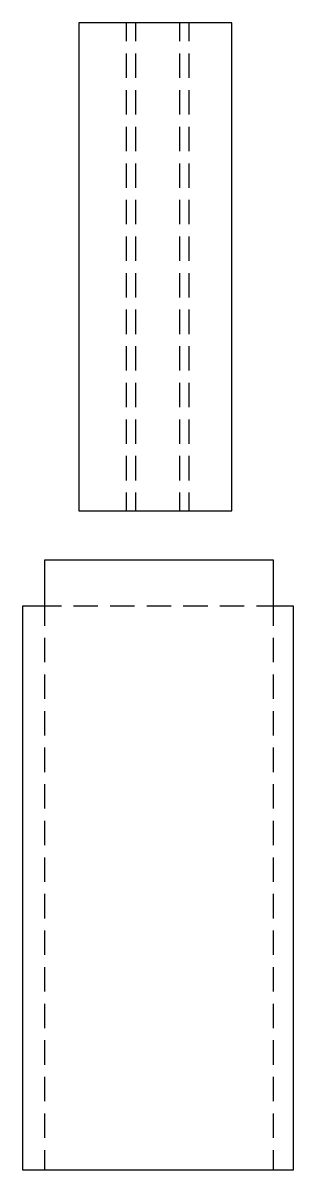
# Model space of a CAD drawing. Header units: millimetres. Extents: x -487 to 1870, y -1112 to 337.
# Drawn here: x 409 to 479.3, y -306.6 to -7.9 of the extents above; entities that cross this region are included whole.
import ezdxf

# ---------------------------------------------------------------- set-up
doc = ezdxf.new("R2010")
doc.units = ezdxf.units.MM
doc.header["$MEASUREMENT"] = 0
doc.layers.add('Layer 1', color=7, linetype='Continuous')

msp = doc.modelspace()

# ---------------------------------------------------------------- linework, layer by layer
at = {"layer": 'Layer 1', "lineweight": 30}
for points, knots in [([(463.4233, -7.9125), (463.4233, -7.9125), (463.4233, -134.976), (463.4233, -134.976), (463.4233, -134.976), (423.5664, -134.976), (423.5664, -134.976), (423.5664, -134.976), (423.5664, -7.9125), (423.5664, -7.9125), (423.5664, -7.9125), (463.4233, -7.9125), (463.4233, -7.9125)], [0, 0, 0, 0, 0.25, 0.25, 0.25, 0.5, 0.5, 0.5, 0.75, 0.75, 0.75, 1, 1, 1, 1]), ([(474.1152, -159.6536), (474.1152, -159.6536), (479.3434, -159.6536), (479.3434, -159.6536), (479.3434, -159.6536), (479.3434, -306.5926), (479.3434, -306.5926), (479.3434, -306.5926), (408.9642, -306.5926), (408.9642, -306.5926), (408.9642, -306.5926), (408.9642, -159.6536), (408.9642, -159.6536), (408.9642, -159.6536), (414.6792, -159.6536), (414.6792, -159.6536), (414.6792, -159.6536), (414.6792, -147.7156), (414.6792, -147.7156)], [0, 0, 0, 0, 0.16666667, 0.16666667, 0.16666667, 0.33333333, 0.33333333, 0.33333333, 0.5, 0.5, 0.5, 0.66666667, 0.66666667, 0.66666667, 0.83333333, 0.83333333, 0.83333333, 1, 1, 1, 1])]:
    msp.add_open_spline(points, degree=3, knots=knots, dxfattribs=at)
at = {"layer": 'Layer 1', "color": 5, "lineweight": 30}
for points in [[(435.8643, -7.9125), (435.8643, -7.9125), (435.8643, -12.6962), (435.8643, -12.6962)], [(438.3831, -12.6962), (438.3831, -12.6962), (438.3831, -7.9125), (438.3831, -7.9125)], [(449.7919, -7.9125), (449.7919, -7.9125), (449.7919, -12.6962), (449.7919, -12.6962)], [(452.3108, -12.6962), (452.3108, -12.6962), (452.3108, -7.9125), (452.3108, -7.9125)], [(435.8643, -15.8712), (435.8643, -15.8712), (435.8643, -22.2212), (435.8643, -22.2212)], [(438.3831, -22.2212), (438.3831, -22.2212), (438.3831, -15.8712), (438.3831, -15.8712)], [(449.7919, -15.8712), (449.7919, -15.8712), (449.7919, -22.2212), (449.7919, -22.2212)], [(452.3108, -22.2212), (452.3108, -22.2212), (452.3108, -15.8712), (452.3108, -15.8712)], [(435.8643, -25.3962), (435.8643, -25.3962), (435.8643, -31.7462), (435.8643, -31.7462)], [(438.3831, -31.7462), (438.3831, -31.7462), (438.3831, -25.3962), (438.3831, -25.3962)], [(449.7919, -25.3962), (449.7919, -25.3962), (449.7919, -31.7462), (449.7919, -31.7462)], [(452.3108, -31.7462), (452.3108, -31.7462), (452.3108, -25.3962), (452.3108, -25.3962)], [(435.8643, -34.9212), (435.8643, -34.9212), (435.8643, -41.2924), (435.8643, -41.2924)], [(438.3831, -41.2924), (438.3831, -41.2924), (438.3831, -34.9212), (438.3831, -34.9212)], [(449.7919, -34.9212), (449.7919, -34.9212), (449.7919, -41.2924), (449.7919, -41.2924)], [(452.3108, -41.2924), (452.3108, -41.2924), (452.3108, -34.9212), (452.3108, -34.9212)], [(435.8643, -44.4674), (435.8643, -44.4674), (435.8643, -50.8174), (435.8643, -50.8174)], [(438.3831, -50.8174), (438.3831, -50.8174), (438.3831, -44.4674), (438.3831, -44.4674)], [(449.7919, -44.4674), (449.7919, -44.4674), (449.7919, -50.8174), (449.7919, -50.8174)], [(452.3108, -50.8174), (452.3108, -50.8174), (452.3108, -44.4674), (452.3108, -44.4674)], [(435.8643, -53.9924), (435.8643, -53.9924), (435.8643, -60.3424), (435.8643, -60.3424)], [(438.3831, -60.3424), (438.3831, -60.3424), (438.3831, -53.9924), (438.3831, -53.9924)], [(449.7919, -53.9924), (449.7919, -53.9924), (449.7919, -60.3424), (449.7919, -60.3424)], [(452.3108, -60.3424), (452.3108, -60.3424), (452.3108, -53.9924), (452.3108, -53.9924)], [(435.8643, -63.5174), (435.8643, -63.5174), (435.8643, -69.8674), (435.8643, -69.8674)], [(438.3831, -69.8674), (438.3831, -69.8674), (438.3831, -63.5174), (438.3831, -63.5174)], [(449.7919, -63.5174), (449.7919, -63.5174), (449.7919, -69.8674), (449.7919, -69.8674)], [(452.3108, -69.8674), (452.3108, -69.8674), (452.3108, -63.5174), (452.3108, -63.5174)], [(435.8643, -73.0424), (435.8643, -73.0424), (435.8643, -79.3924), (435.8643, -79.3924)], [(438.3831, -79.3924), (438.3831, -79.3924), (438.3831, -73.0424), (438.3831, -73.0424)], [(449.7919, -73.0424), (449.7919, -73.0424), (449.7919, -79.3924), (449.7919, -79.3924)], [(452.3108, -79.3924), (452.3108, -79.3924), (452.3108, -73.0424), (452.3108, -73.0424)], [(435.8643, -82.5674), (435.8643, -82.5674), (435.8643, -88.9174), (435.8643, -88.9174)], [(438.3831, -88.9174), (438.3831, -88.9174), (438.3831, -82.5674), (438.3831, -82.5674)], [(449.7919, -82.5674), (449.7919, -82.5674), (449.7919, -88.9174), (449.7919, -88.9174)], [(452.3108, -88.9174), (452.3108, -88.9174), (452.3108, -82.5674), (452.3108, -82.5674)], [(435.8643, -92.0924), (435.8643, -92.0924), (435.8643, -98.4424), (435.8643, -98.4424)], [(438.3831, -98.4424), (438.3831, -98.4424), (438.3831, -92.0924), (438.3831, -92.0924)], [(449.7919, -92.0924), (449.7919, -92.0924), (449.7919, -98.4424), (449.7919, -98.4424)], [(452.3108, -98.4424), (452.3108, -98.4424), (452.3108, -92.0924), (452.3108, -92.0924)], [(435.8643, -101.6174), (435.8643, -101.6174), (435.8643, -107.9674), (435.8643, -107.9674)], [(438.3831, -107.9674), (438.3831, -107.9674), (438.3831, -101.6174), (438.3831, -101.6174)], [(449.7919, -101.6174), (449.7919, -101.6174), (449.7919, -107.9674), (449.7919, -107.9674)], [(452.3108, -107.9674), (452.3108, -107.9674), (452.3108, -101.6174), (452.3108, -101.6174)], [(435.8643, -111.1424), (435.8643, -111.1424), (435.8643, -117.4924), (435.8643, -117.4924)], [(438.3831, -117.4924), (438.3831, -117.4924), (438.3831, -111.1424), (438.3831, -111.1424)], [(449.7919, -111.1424), (449.7919, -111.1424), (449.7919, -117.4924), (449.7919, -117.4924)], [(452.3108, -117.4924), (452.3108, -117.4924), (452.3108, -111.1424), (452.3108, -111.1424)], [(435.8643, -120.6674), (435.8643, -120.6674), (435.8643, -127.0174), (435.8643, -127.0174)], [(438.3831, -127.0174), (438.3831, -127.0174), (438.3831, -120.6674), (438.3831, -120.6674)], [(449.7919, -120.6674), (449.7919, -120.6674), (449.7919, -127.0174), (449.7919, -127.0174)], [(452.3108, -127.0174), (452.3108, -127.0174), (452.3108, -120.6674), (452.3108, -120.6674)], [(435.8643, -130.1924), (435.8643, -130.1924), (435.8643, -134.976), (435.8643, -134.976)], [(438.3831, -134.976), (438.3831, -134.976), (438.3831, -130.1924), (438.3831, -130.1924)], [(449.7919, -130.1924), (449.7919, -130.1924), (449.7919, -134.976), (449.7919, -134.976)], [(452.3108, -134.976), (452.3108, -134.976), (452.3108, -130.1924), (452.3108, -130.1924)], [(414.6792, -159.6536), (414.6792, -159.6536), (418.9972, -159.6536), (418.9972, -159.6536)], [(414.6792, -164.8606), (414.6792, -164.8606), (414.6792, -159.6536), (414.6792, -159.6536)], [(422.1722, -159.6536), (422.1722, -159.6536), (428.5222, -159.6536), (428.5222, -159.6536)], [(431.6972, -159.6536), (431.6972, -159.6536), (438.0472, -159.6536), (438.0472, -159.6536)], [(441.2222, -159.6536), (441.2222, -159.6536), (447.5722, -159.6536), (447.5722, -159.6536)], [(450.7472, -159.6536), (450.7472, -159.6536), (457.0972, -159.6536), (457.0972, -159.6536)], [(460.2722, -159.6536), (460.2722, -159.6536), (466.6222, -159.6536), (466.6222, -159.6536)], [(469.7972, -159.6536), (469.7972, -159.6536), (474.1152, -159.6536), (474.1152, -159.6536)], [(474.1152, -159.6536), (474.1152, -159.6536), (474.1152, -164.8606), (474.1152, -164.8606)], [(414.6792, -174.3856), (414.6792, -174.3856), (414.6792, -168.0356), (414.6792, -168.0356)], [(474.1152, -168.0356), (474.1152, -168.0356), (474.1152, -174.3856), (474.1152, -174.3856)], [(414.6792, -183.9106), (414.6792, -183.9106), (414.6792, -177.5606), (414.6792, -177.5606)], [(474.1152, -177.5606), (474.1152, -177.5606), (474.1152, -183.9106), (474.1152, -183.9106)], [(414.6792, -193.4356), (414.6792, -193.4356), (414.6792, -187.0856), (414.6792, -187.0856)], [(474.1152, -187.0856), (474.1152, -187.0856), (474.1152, -193.4356), (474.1152, -193.4356)], [(414.6792, -202.9606), (414.6792, -202.9606), (414.6792, -196.6106), (414.6792, -196.6106)], [(474.1152, -196.6106), (474.1152, -196.6106), (474.1152, -202.9606), (474.1152, -202.9606)], [(414.6792, -212.4856), (414.6792, -212.4856), (414.6792, -206.1356), (414.6792, -206.1356)], [(474.1152, -206.1356), (474.1152, -206.1356), (474.1152, -212.4856), (474.1152, -212.4856)], [(414.6792, -222.0106), (414.6792, -222.0106), (414.6792, -215.6606), (414.6792, -215.6606)], [(474.1152, -215.6606), (474.1152, -215.6606), (474.1152, -222.0106), (474.1152, -222.0106)], [(414.6792, -231.5356), (414.6792, -231.5356), (414.6792, -225.1856), (414.6792, -225.1856)], [(474.1152, -225.1856), (474.1152, -225.1856), (474.1152, -231.5356), (474.1152, -231.5356)], [(414.6792, -241.0606), (414.6792, -241.0606), (414.6792, -234.7106), (414.6792, -234.7106)], [(474.1152, -234.7106), (474.1152, -234.7106), (474.1152, -241.0606), (474.1152, -241.0606)], [(414.6792, -250.5856), (414.6792, -250.5856), (414.6792, -244.2356), (414.6792, -244.2356)], [(474.1152, -244.2356), (474.1152, -244.2356), (474.1152, -250.5856), (474.1152, -250.5856)], [(414.6792, -260.1106), (414.6792, -260.1106), (414.6792, -253.7606), (414.6792, -253.7606)], [(474.1152, -253.7606), (474.1152, -253.7606), (474.1152, -260.1106), (474.1152, -260.1106)], [(414.6792, -269.6356), (414.6792, -269.6356), (414.6792, -263.2856), (414.6792, -263.2856)], [(474.1152, -263.2856), (474.1152, -263.2856), (474.1152, -269.6356), (474.1152, -269.6356)], [(414.6792, -279.1606), (414.6792, -279.1606), (414.6792, -272.8106), (414.6792, -272.8106)], [(474.1152, -272.8106), (474.1152, -272.8106), (474.1152, -279.1606), (474.1152, -279.1606)], [(414.6792, -288.6856), (414.6792, -288.6856), (414.6792, -282.3356), (414.6792, -282.3356)], [(474.1152, -282.3356), (474.1152, -282.3356), (474.1152, -288.6856), (474.1152, -288.6856)], [(414.6792, -298.2106), (414.6792, -298.2106), (414.6792, -291.8606), (414.6792, -291.8606)], [(474.1152, -291.8606), (474.1152, -291.8606), (474.1152, -298.2106), (474.1152, -298.2106)], [(414.6792, -306.5926), (414.6792, -306.5926), (414.6792, -301.3856), (414.6792, -301.3856)], [(474.1152, -301.3856), (474.1152, -301.3856), (474.1152, -306.5926), (474.1152, -306.5926)]]:
    msp.add_open_spline(points, degree=3, dxfattribs=at)
at = {"layer": 'Layer 1', "lineweight": 30}
for points in [[(414.6792, -147.7156), (414.6792, -147.7156), (474.1152, -147.7156), (474.1152, -147.7156)], [(474.1152, -147.7156), (474.1152, -147.7156), (474.1152, -159.6536), (474.1152, -159.6536)]]:
    msp.add_open_spline(points, degree=3, dxfattribs=at)

doc.saveas('drawing.dxf')
